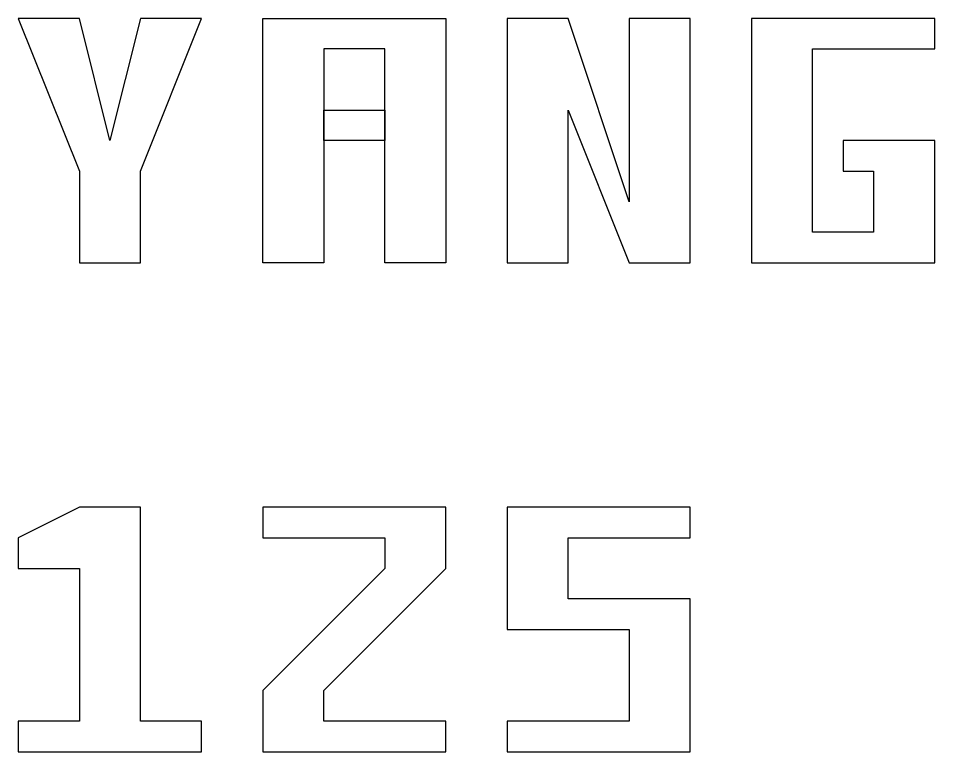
# Model space of a CAD drawing. Extents: x -18850 to 18850, y -21700 to 21700.
# Drawn here: x 8450 to 9950, y -19300 to -18100 of the extents above; entities that cross this region are included whole.
import ezdxf

# ---------------------------------------------------------------- set-up
doc = ezdxf.new("R2010")
doc.units = 0
doc.layers.add('GAP', color=1, linetype='continuous')

msp = doc.modelspace()

# ---------------------------------------------------------------- linework, layer by layer
at = {"layer": 'gap'}
for points in [[(8550, -18500), (8650, -18500), (8650, -18350), (8750, -18100), (8650, -18100), (8600, -18300), (8550, -18100), (8450, -18100), (8550, -18350), (8550, -18500), (8550, -18500)], [(8850, -18500), (8850, -18100), (9150, -18100), (9150, -18500), (9050, -18500), (9050, -18150), (8950, -18150), (8950, -18500), (8850, -18500)], [(9250, -18500), (9350, -18500), (9350, -18250), (9450, -18500), (9550, -18500), (9550, -18100), (9450, -18100), (9450, -18400), (9350, -18100), (9250, -18100), (9250, -18500), (9250, -18500)], [(9650, -18500), (9950, -18500), (9950, -18300), (9800, -18300), (9800, -18350), (9850, -18350), (9850, -18450), (9750, -18450), (9750, -18150), (9950, -18150), (9950, -18100), (9650, -18100), (9650, -18500), (9650, -18500)], [(8950, -18300), (8950, -18250), (9050, -18250), (9050, -18300), (8950, -18300)], [(8450, -19300), (8750, -19300), (8750, -19250), (8650, -19250), (8650, -18900), (8550, -18900), (8450, -18950), (8450, -19000), (8550, -19000), (8550, -19250), (8450, -19250), (8450, -19300), (8450, -19300)], [(8850, -19300), (9150, -19300), (9150, -19250), (8950, -19250), (8950, -19200), (9150, -19000), (9150, -18900), (8850, -18900), (8850, -18950), (9050, -18950), (9050, -19000), (8850, -19200), (8850, -19300), (8850, -19300)], [(9250, -19300), (9550, -19300), (9550, -19050), (9350, -19050), (9350, -18950), (9550, -18950), (9550, -18900), (9250, -18900), (9250, -19100), (9450, -19100), (9450, -19250), (9250, -19250), (9250, -19300), (9250, -19300)]]:
    msp.add_lwpolyline(points, dxfattribs=at)

doc.saveas('drawing.dxf')
